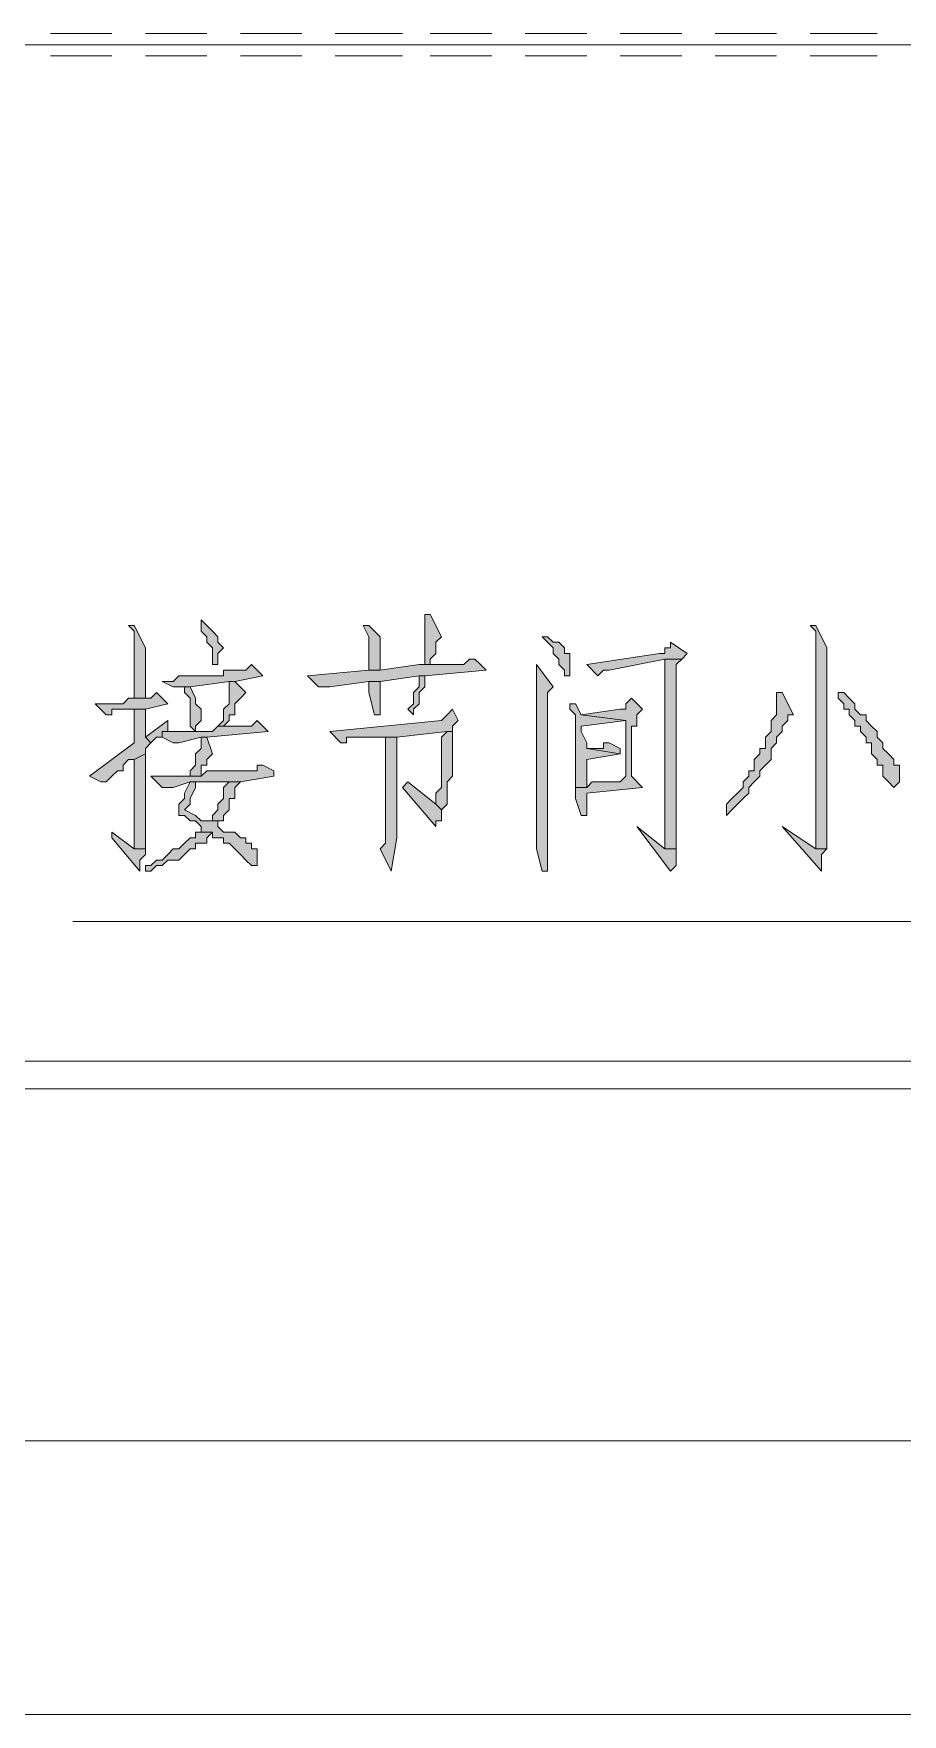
# Model space of a CAD drawing. Header units: millimetres. Extents: x 6 to 291, y 4 to 206.
# Drawn here: x 232.33 to 238.91, y 28.74 to 41.49 of the extents above; entities that cross this region are included whole.
import ezdxf

# ---------------------------------------------------------------- set-up
doc = ezdxf.new("R2010")
doc.units = ezdxf.units.MM
doc.layers.add('C00-00-00', color=7, linetype='Continuous')

msp = doc.modelspace()

# ---------------------------------------------------------------- hatches: boundary and pattern name
at = {"layer": 'C00-00-00'}
h = msp.add_hatch(color=256, dxfattribs=at)
h.dxf.hatch_style = 2
h.paths.add_polyline_path([(235.288674, 37.084009), (235.288674, 36.787675), (235.288674, 36.745342), (235.288674, 36.703009), (235.246341, 36.703009), (235.331008, 36.703009), (235.331008, 36.745342), (235.373341, 36.787675), (235.373341, 36.830009), (235.373341, 36.872342), (235.415674, 36.914675), (235.331008, 37.084009)])
h = msp.add_hatch(color=256, dxfattribs=at)
h.dxf.hatch_style = 2
h.paths.add_polyline_path([(233.087339, 36.99934), (233.045006, 36.99934), (233.087339, 36.957007), (233.087339, 36.830007), (233.087339, 36.787674), (233.087339, 36.449007), (233.172006, 36.449007), (233.172006, 36.787674), (233.172006, 36.830007)])
h = msp.add_hatch(color=256, dxfattribs=at)
h.dxf.hatch_style = 2
h.paths.add_polyline_path([(233.595335, 37.041666), (233.595335, 36.999333), (233.595335, 36.957), (233.637668, 36.914666), (233.637668, 36.872333), (233.680001, 36.83), (233.680001, 36.787666), (233.680001, 36.745333), (233.680001, 36.703), (233.722335, 36.703), (233.722335, 36.745333), (233.722335, 36.787666), (233.764668, 36.83), (233.722335, 36.872333), (233.722335, 36.914666), (233.680001, 36.957), (233.637668, 36.999333)])
h = msp.add_hatch(color=256, dxfattribs=at)
h.dxf.hatch_style = 2
h.paths.add_polyline_path([(234.865331, 36.99934), (234.822998, 36.99934), (234.865331, 36.914674), (234.865331, 36.830007), (234.865331, 36.787674), (234.865331, 36.660674), (234.949998, 36.660674), (234.949998, 36.830007), (234.949998, 36.914674)])
h = msp.add_hatch(color=256, dxfattribs=at)
h.dxf.hatch_style = 2
h.paths.add_polyline_path([(238.251995, 36.99934), (238.209661, 36.99934), (238.251995, 36.957007), (238.251995, 36.830007), (238.251995, 36.787674), (238.251995, 35.433007), (238.251995, 35.306007), (238.336661, 35.306007), (238.336661, 35.771674), (238.336661, 35.85634), (238.336661, 36.74534), (238.336661, 36.787674), (238.336661, 36.830007)])
h = msp.add_hatch(color=256, dxfattribs=at)
h.dxf.hatch_style = 2
h.paths.add_polyline_path([(236.219997, 36.914672), (236.177663, 36.914672), (236.219997, 36.872338), (236.26233, 36.830005), (236.26233, 36.787672), (236.304663, 36.745338), (236.304663, 36.703005), (236.346997, 36.660672), (236.346997, 36.618338), (236.38933, 36.618338), (236.38933, 36.745338), (236.38933, 36.787672), (236.346997, 36.787672), (236.346997, 36.830005), (236.304663, 36.872338), (236.26233, 36.872338)])
h = msp.add_hatch(color=256, dxfattribs=at)
h.dxf.hatch_style = 2
h.paths.add_polyline_path([(237.151335, 36.872329), (237.151335, 36.829996), (237.109002, 36.829996), (237.109002, 36.787663), (237.066669, 36.787663), (236.516335, 36.702996), (236.601002, 36.618329), (236.643335, 36.660663), (236.685669, 36.660663), (237.109002, 36.745329), (237.236002, 36.745329), (237.278335, 36.787663)])
h = msp.add_hatch(color=256, dxfattribs=at)
h.dxf.hatch_style = 2
h.paths.add_polyline_path([(233.976335, 36.703008), (233.934002, 36.660675), (233.891669, 36.660675), (233.764669, 36.660675), (233.764669, 36.618342), (233.595335, 36.618342), (233.553002, 36.618342), (233.426002, 36.618342), (233.383669, 36.576008), (233.299002, 36.576008), (233.383669, 36.533675), (233.426002, 36.533675), (233.468335, 36.533675), (233.510669, 36.533675), (233.807002, 36.576008), (233.849335, 36.576008), (234.061002, 36.618342)])
h = msp.add_hatch(color=256, dxfattribs=at)
h.dxf.hatch_style = 2
h.paths.add_polyline_path([(235.669659, 36.745334), (235.627326, 36.745334), (235.584992, 36.703001), (235.330992, 36.703001), (235.246326, 36.703001), (234.949992, 36.660668), (234.865326, 36.660668), (234.399659, 36.618334), (234.484326, 36.533668), (234.526659, 36.533668), (234.568992, 36.533668), (234.865326, 36.576001), (234.949992, 36.576001), (235.246326, 36.618334), (235.288659, 36.618334), (235.754326, 36.660668), (235.711992, 36.703001)])
h = msp.add_hatch(color=256, dxfattribs=at)
h.dxf.hatch_style = 2
h.paths.add_polyline_path([(236.135328, 36.703008), (236.135328, 36.660675), (236.135328, 36.618342), (236.135328, 35.687008), (236.135328, 35.644675), (236.135328, 35.348342), (236.135328, 35.306008), (236.177661, 35.136675), (236.219995, 35.136675), (236.219995, 36.449008), (236.219995, 36.491342), (236.262328, 36.533675)])
h = msp.add_hatch(color=256, dxfattribs=at)
h.dxf.hatch_style = 2
h.paths.add_polyline_path([(237.236004, 36.745334), (237.109004, 36.745334), (237.109004, 35.306001), (237.193671, 35.306001), (237.193671, 35.348334), (237.193671, 36.279668), (237.193671, 36.322001), (237.193671, 36.703001)])
h = msp.add_hatch(color=256, dxfattribs=at)
h.dxf.hatch_style = 2
h.paths.add_polyline_path([(233.84934, 36.575997), (233.807007, 36.575997), (233.807007, 36.491331), (233.807007, 36.448997), (233.807007, 36.406664), (233.764674, 36.364331), (233.764674, 36.321997), (233.764674, 36.279664), (233.72234, 36.237331), (233.764674, 36.237331), (233.807007, 36.279664), (233.807007, 36.321997), (233.84934, 36.321997), (233.84934, 36.364331), (233.84934, 36.406664), (233.891674, 36.448997), (233.934007, 36.491331)])
h = msp.add_hatch(color=256, dxfattribs=at)
h.dxf.hatch_style = 2
h.paths.add_polyline_path([(234.95, 36.575997), (234.865333, 36.575997), (234.865333, 36.533664), (234.865333, 36.491331), (234.907667, 36.321997), (234.95, 36.321997), (234.95, 36.364331)])
h = msp.add_hatch(color=256, dxfattribs=at)
h.dxf.hatch_style = 2
h.paths.add_polyline_path([(235.288674, 36.61834), (235.246341, 36.61834), (235.246341, 36.533673), (235.204008, 36.49134), (235.204008, 36.449006), (235.204008, 36.406673), (235.161674, 36.36434), (235.204008, 36.322006), (235.204008, 36.36434), (235.246341, 36.406673), (235.246341, 36.449006), (235.246341, 36.49134), (235.288674, 36.533673), (235.288674, 36.576006)])
h = msp.add_hatch(color=256, dxfattribs=at)
h.dxf.hatch_style = 2
h.paths.add_polyline_path([(233.25666, 36.491329), (233.214327, 36.448995), (233.171994, 36.448995), (233.044994, 36.448995), (233.00266, 36.406662), (232.87566, 36.406662), (232.790994, 36.406662), (232.87566, 36.321995), (232.917994, 36.321995), (232.917994, 36.364329), (233.087327, 36.364329), (233.171994, 36.364329), (233.341327, 36.406662)])
h = msp.add_hatch(color=256, dxfattribs=at)
h.dxf.hatch_style = 2
h.paths.add_polyline_path([(233.510666, 36.533671), (233.468333, 36.533671), (233.468333, 36.491338), (233.510666, 36.449004), (233.510666, 36.322004), (233.510666, 36.237338), (233.552999, 36.195004), (233.552999, 36.237338), (233.595333, 36.279671), (233.595333, 36.322004), (233.595333, 36.364338), (233.552999, 36.406671), (233.552999, 36.449004)])
h = msp.add_hatch(color=256, dxfattribs=at)
h.dxf.hatch_style = 2
h.paths.add_polyline_path([(236.855003, 36.449002), (236.81267, 36.406669), (236.81267, 36.364336), (236.770337, 36.364336), (236.474003, 36.322002), (236.81267, 36.279669), (236.81267, 35.856336), (236.770337, 35.814002), (236.68567, 35.814002), (236.643337, 35.814002), (236.55867, 35.814002), (236.516337, 35.771669), (236.43167, 35.771669), (236.43167, 35.729336), (236.43167, 35.687002), (236.474003, 35.560002), (236.516337, 35.560002), (236.516337, 35.602336), (236.516337, 35.729336), (236.93967, 35.771669), (236.855003, 35.856336), (236.855003, 36.237336), (236.897337, 36.237336), (236.897337, 36.322002), (236.93967, 36.364336)])
h = msp.add_hatch(color=256, dxfattribs=at)
h.dxf.hatch_style = 2
h.paths.add_polyline_path([(237.955663, 36.491329), (237.955663, 36.406662), (237.955663, 36.364329), (237.955663, 36.321995), (237.913329, 36.279662), (237.913329, 36.237329), (237.913329, 36.194995), (237.870996, 36.152662), (237.870996, 36.110329), (237.870996, 36.067995), (237.828663, 36.067995), (237.828663, 36.025662), (237.786329, 35.983329), (237.786329, 35.940995), (237.786329, 35.898662), (237.743996, 35.898662), (237.743996, 35.856329), (237.701663, 35.813995), (237.701663, 35.771662), (237.659329, 35.729329), (237.616996, 35.686995), (237.574663, 35.644662), (237.574663, 35.602329), (237.574663, 35.559995), (237.616996, 35.602329), (237.659329, 35.644662), (237.701663, 35.686995), (237.743996, 35.729329), (237.743996, 35.771662), (237.786329, 35.813995), (237.828663, 35.856329), (237.828663, 35.898662), (237.870996, 35.940995), (237.913329, 35.983329), (237.913329, 36.025662), (237.913329, 36.067995), (237.955663, 36.110329), (237.955663, 36.152662), (237.997996, 36.194995), (237.997996, 36.237329), (238.040329, 36.279662), (238.040329, 36.321995), (238.082663, 36.321995), (237.997996, 36.491329)])
h = msp.add_hatch(color=256, dxfattribs=at)
h.dxf.hatch_style = 2
h.paths.add_polyline_path([(238.463674, 36.491329), (238.421341, 36.491329), (238.421341, 36.448995), (238.463674, 36.406662), (238.463674, 36.364329), (238.506008, 36.364329), (238.506008, 36.321995), (238.548341, 36.279662), (238.548341, 36.237329), (238.590674, 36.237329), (238.590674, 36.194995), (238.633008, 36.152662), (238.633008, 36.110329), (238.675341, 36.110329), (238.675341, 36.067995), (238.675341, 36.025662), (238.717674, 35.983329), (238.717674, 35.940995), (238.760008, 35.940995), (238.760008, 35.898662), (238.760008, 35.856329), (238.802341, 35.813995), (238.844674, 35.771662), (238.887008, 35.813995), (238.887008, 35.940995), (238.844674, 35.940995), (238.844674, 35.983329), (238.802341, 36.025662), (238.760008, 36.067995), (238.760008, 36.110329), (238.717674, 36.152662), (238.717674, 36.194995), (238.675341, 36.237329), (238.633008, 36.279662), (238.633008, 36.321995), (238.590674, 36.321995), (238.548341, 36.364329), (238.548341, 36.406662), (238.506008, 36.448995)])
h = msp.add_hatch(color=256, dxfattribs=at)
h.dxf.hatch_style = 2
h.paths.add_polyline_path([(233.172008, 36.364334), (233.087341, 36.364334), (233.087341, 36.110334), (232.748674, 35.856334), (232.833341, 35.814001), (232.875674, 35.814001), (232.918008, 35.856334), (232.960341, 35.898667), (233.002674, 35.898667), (233.002674, 35.941001), (233.045008, 35.983334), (233.087341, 35.983334), (233.172008, 36.025667), (233.172008, 36.068001), (233.214341, 36.110334), (233.172008, 36.152667), (233.172008, 36.237334), (233.172008, 36.279667)])
h = msp.add_hatch(color=256, dxfattribs=at)
h.dxf.hatch_style = 2
h.paths.add_polyline_path([(235.500338, 36.364334), (235.458004, 36.322001), (235.415671, 36.279667), (234.569004, 36.195001), (234.653671, 36.110334), (234.696004, 36.110334), (234.696004, 36.152667), (234.738338, 36.152667), (234.992338, 36.152667), (235.077004, 36.152667), (235.458004, 36.195001), (235.500338, 36.195001), (235.500338, 36.237334), (235.542671, 36.279667)])
h = msp.add_hatch(color=256, dxfattribs=at)
h.dxf.hatch_style = 2
h.paths.add_polyline_path([(236.43166, 36.406676), (236.389327, 36.406676), (236.389327, 36.364343), (236.43166, 36.32201), (236.43166, 36.06801), (236.43166, 36.025676), (236.43166, 35.771676), (236.516327, 35.771676), (236.516327, 35.983343), (236.770327, 36.025676), (236.516327, 36.06801), (236.516327, 36.110343), (236.473994, 36.19501), (236.473994, 36.237343), (236.81266, 36.279676), (236.473994, 36.32201)])
h = msp.add_hatch(color=256, dxfattribs=at)
h.dxf.hatch_style = 2
h.paths.add_polyline_path([(233.341329, 36.279665), (233.171996, 36.152665), (233.214329, 36.110332), (233.256662, 36.152665), (233.298996, 36.152665), (233.298996, 36.194999), (233.341329, 36.194999)])
h = msp.add_hatch(color=256, dxfattribs=at)
h.dxf.hatch_style = 2
h.paths.add_polyline_path([(234.018661, 36.279665), (233.976328, 36.237332), (233.891661, 36.237332), (233.722328, 36.237332), (233.679995, 36.194999), (233.510661, 36.194999), (233.468328, 36.194999), (233.298995, 36.194999), (233.298995, 36.152665), (233.383661, 36.110332), (233.425995, 36.110332), (233.595328, 36.152665), (233.637661, 36.152665), (234.103328, 36.194999)])
h = msp.add_hatch(color=256, dxfattribs=at)
h.dxf.hatch_style = 2
h.paths.add_polyline_path([(235.500338, 36.194997), (235.458004, 36.194997), (235.415671, 36.152663), (235.415671, 35.85633), (235.415671, 35.813997), (235.415671, 35.771663), (235.373338, 35.72933), (235.373338, 35.686997), (235.373338, 35.644663), (235.415671, 35.60233), (235.458004, 35.644663), (235.458004, 35.686997), (235.458004, 35.72933), (235.458004, 35.813997), (235.500338, 35.85633), (235.500338, 35.898663), (235.500338, 35.940997), (235.500338, 35.98333), (235.500338, 36.025663)])
h = msp.add_hatch(color=256, dxfattribs=at)
h.dxf.hatch_style = 2
h.paths.add_polyline_path([(233.595335, 36.15267), (233.425997, 36.110328)])
h = msp.add_hatch(color=256, dxfattribs=at)
h.dxf.hatch_style = 2
h.paths.add_polyline_path([(233.637661, 36.15267), (233.595328, 36.15267), (233.595328, 36.110337), (233.595328, 36.068004), (233.552994, 36.02567), (233.552994, 35.983337), (233.552994, 35.941004), (233.510661, 35.89867), (233.510661, 35.856337), (233.595328, 35.856337), (233.595328, 35.89867), (233.595328, 35.941004), (233.637661, 35.941004), (233.637661, 35.983337), (233.679994, 36.02567)])
h = msp.add_hatch(color=256, dxfattribs=at)
h.dxf.hatch_style = 2
h.paths.add_polyline_path([(235.076995, 36.15267), (234.992328, 36.15267), (234.992328, 36.110337), (234.992328, 35.39067), (234.992328, 35.348337), (234.949995, 35.306004), (235.034661, 35.13667), (235.076995, 35.39067)])
h = msp.add_hatch(color=256, dxfattribs=at)
h.dxf.hatch_style = 2
h.paths.add_polyline_path([(236.685666, 36.110328), (236.643333, 36.110328), (236.643333, 36.067995), (236.600999, 36.067995), (236.558666, 36.067995), (236.516333, 36.067995), (236.770333, 36.025661), (236.770333, 36.067995)])
h = msp.add_hatch(color=256, dxfattribs=at)
h.dxf.hatch_style = 2
h.paths.add_polyline_path([(233.172008, 36.025675), (233.087341, 35.983342), (233.087341, 35.433009), (233.087341, 35.390675), (233.087341, 35.306009), (233.172008, 35.306009)])
h = msp.add_hatch(color=256, dxfattribs=at)
h.dxf.hatch_style = 2
h.paths.add_polyline_path([(234.061004, 35.941007), (234.018671, 35.941007), (234.018671, 35.898674), (233.849337, 35.898674), (233.807004, 35.898674), (233.637671, 35.898674), (233.595337, 35.85634), (233.383671, 35.85634), (233.341337, 35.85634), (233.214337, 35.85634), (233.299004, 35.771674), (233.341337, 35.771674), (233.383671, 35.771674), (233.510671, 35.814007), (233.553004, 35.814007), (233.807004, 35.814007), (233.891671, 35.814007), (234.145671, 35.85634), (234.145671, 35.898674)])
h = msp.add_hatch(color=256, dxfattribs=at)
h.dxf.hatch_style = 2
h.paths.add_polyline_path([(233.552992, 35.813996), (233.510659, 35.813996), (233.468326, 35.729329), (233.468326, 35.686996), (233.425992, 35.644663), (233.425992, 35.559996), (233.468326, 35.559996), (233.510659, 35.517663), (233.552992, 35.517663), (233.595326, 35.475329), (233.595326, 35.432996), (233.679992, 35.432996), (233.679992, 35.390663), (233.722326, 35.390663), (233.764659, 35.390663), (233.764659, 35.348329), (233.806992, 35.348329), (233.849326, 35.305996), (233.891659, 35.263663), (233.933992, 35.221329), (233.976326, 35.178996), (234.018659, 35.178996), (234.018659, 35.221329), (234.018659, 35.305996), (233.976326, 35.305996), (233.976326, 35.348329), (233.933992, 35.348329), (233.933992, 35.390663), (233.891659, 35.390663), (233.849326, 35.432996), (233.806992, 35.432996), (233.764659, 35.432996), (233.722326, 35.475329), (233.722326, 35.517663), (233.637659, 35.517663), (233.595326, 35.517663), (233.552992, 35.559996), (233.468326, 35.602329), (233.510659, 35.644663), (233.510659, 35.686996), (233.552992, 35.771663)])
h = msp.add_hatch(color=256, dxfattribs=at)
h.dxf.hatch_style = 2
h.paths.add_polyline_path([(233.891667, 35.813996), (233.807, 35.813996), (233.764667, 35.771663), (233.764667, 35.729329), (233.764667, 35.686996), (233.722333, 35.644663), (233.722333, 35.602329), (233.68, 35.559996), (233.68, 35.517663), (233.637667, 35.517663), (233.722333, 35.517663), (233.764667, 35.517663), (233.764667, 35.559996), (233.807, 35.602329), (233.807, 35.644663), (233.807, 35.686996), (233.849333, 35.686996), (233.849333, 35.729329), (233.849333, 35.771663)])
h = msp.add_hatch(color=256, dxfattribs=at)
h.dxf.hatch_style = 2
h.paths.add_polyline_path([(235.161663, 35.813996), (235.11933, 35.771663), (235.37333, 35.475329), (235.37333, 35.517663), (235.415663, 35.517663), (235.415663, 35.559996), (235.415663, 35.602329), (235.37333, 35.644663)])
h = msp.add_hatch(color=256, dxfattribs=at)
h.dxf.hatch_style = 2
h.paths.add_polyline_path([(232.918002, 35.432995), (232.918002, 35.390662), (233.129669, 35.136662), (233.129669, 35.178995), (233.129669, 35.221329), (233.172002, 35.263662), (233.172002, 35.305995), (233.087335, 35.305995)])
h = msp.add_hatch(color=256, dxfattribs=at)
h.dxf.hatch_style = 2
h.paths.add_polyline_path([(233.595335, 35.432995), (233.553001, 35.432995), (233.553001, 35.390662), (233.510668, 35.390662), (233.468335, 35.348329), (233.426001, 35.305995), (233.383668, 35.305995), (233.341335, 35.263662), (233.299001, 35.221329), (233.256668, 35.221329), (233.214335, 35.178995), (233.172001, 35.178995), (233.172001, 35.136662), (233.214335, 35.136662), (233.256668, 35.178995), (233.299001, 35.178995), (233.341335, 35.221329), (233.383668, 35.221329), (233.426001, 35.221329), (233.468335, 35.263662), (233.510668, 35.305995), (233.553001, 35.305995), (233.553001, 35.348329), (233.595335, 35.348329), (233.637668, 35.348329), (233.637668, 35.390662), (233.680001, 35.432995)])
h = msp.add_hatch(color=256, dxfattribs=at)
h.dxf.hatch_style = 2
h.paths.add_polyline_path([(236.897329, 35.475338), (237.151329, 35.136671), (237.193663, 35.179004), (237.193663, 35.306004), (237.108996, 35.306004)])
h = msp.add_hatch(color=256, dxfattribs=at)
h.dxf.hatch_style = 2
h.paths.add_polyline_path([(237.998005, 35.475338), (238.294339, 35.136671), (238.294339, 35.179004), (238.294339, 35.263671), (238.336672, 35.306004), (238.252005, 35.306004)])

# ---------------------------------------------------------------- linework, layer by layer
at = {"layer": 'C00-00-00', "lineweight": 5}
for points in [[(232.452333, 41.486663), (232.918002, 41.486663)], [(233.172008, 41.486663), (233.637661, 41.486663)], [(233.891667, 41.486663), (234.357336, 41.486663)], [(234.611326, 41.486663), (235.119337, 41.486663)], [(235.331001, 41.486663), (235.79667, 41.486663)], [(236.05066, 41.486663), (236.516329, 41.486663)], [(236.770335, 41.486663), (237.236004, 41.486663)], [(237.489994, 41.486663), (237.955663, 41.486663)], [(238.209669, 41.486663), (238.717664, 41.486663)], [(110.109001, 41.401995), (265.21834, 41.401995)], [(232.918002, 41.317342), (232.452333, 41.317342)], [(233.637661, 41.317342), (233.172008, 41.317342)], [(234.357336, 41.317342), (233.891667, 41.317342)], [(235.119337, 41.317342), (234.611326, 41.317342)], [(235.79667, 41.317342), (235.331001, 41.317342)], [(236.516329, 41.317342), (236.05066, 41.317342)], [(237.236004, 41.317342), (236.770335, 41.317342)], [(237.955663, 41.317342), (237.489994, 41.317342)], [(238.717664, 41.317342), (238.209669, 41.317342)], [(245.491007, 38.650338), (242.739334, 34.755663), (232.62167, 34.755663)], [(111.97167, 33.697329), (255.989672, 33.697329)], [(111.97167, 33.485666), (255.989672, 33.485666)], [(210.100338, 30.818661), (244.940669, 30.818661)], [(255.524003, 28.744337), (112.564334, 28.744337)]]:
    msp.add_lwpolyline(points, dxfattribs=at)
at = {"layer": 'C00-00-00', "lineweight": 13}
for points in [[(235.288674, 37.084009), (235.288674, 36.787675), (235.288674, 36.745342), (235.288674, 36.703009), (235.246341, 36.703009), (235.331008, 36.703009), (235.331008, 36.745342), (235.373341, 36.787675), (235.373341, 36.830009), (235.373341, 36.872342), (235.415674, 36.914675), (235.331008, 37.084009)], [(233.087339, 36.99934), (233.045006, 36.99934), (233.087339, 36.957007), (233.087339, 36.830007), (233.087339, 36.787674), (233.087339, 36.449007), (233.172006, 36.449007), (233.172006, 36.787674), (233.172006, 36.830007)], [(233.595335, 37.041666), (233.595335, 36.999333), (233.595335, 36.957), (233.637668, 36.914666), (233.637668, 36.872333), (233.680001, 36.83), (233.680001, 36.787666), (233.680001, 36.745333), (233.680001, 36.703), (233.722335, 36.703), (233.722335, 36.745333), (233.722335, 36.787666), (233.764668, 36.83), (233.722335, 36.872333), (233.722335, 36.914666), (233.680001, 36.957), (233.637668, 36.999333)], [(234.865331, 36.99934), (234.822998, 36.99934), (234.865331, 36.914674), (234.865331, 36.830007), (234.865331, 36.787674), (234.865331, 36.660674), (234.949998, 36.660674), (234.949998, 36.830007), (234.949998, 36.914674)], [(238.251995, 36.99934), (238.209661, 36.99934), (238.251995, 36.957007), (238.251995, 36.830007), (238.251995, 36.787674), (238.251995, 35.433007), (238.251995, 35.306007), (238.336661, 35.306007), (238.336661, 35.771674), (238.336661, 35.85634), (238.336661, 36.74534), (238.336661, 36.787674), (238.336661, 36.830007)], [(236.219997, 36.914672), (236.177663, 36.914672), (236.219997, 36.872338), (236.26233, 36.830005), (236.26233, 36.787672), (236.304663, 36.745338), (236.304663, 36.703005), (236.346997, 36.660672), (236.346997, 36.618338), (236.38933, 36.618338), (236.38933, 36.745338), (236.38933, 36.787672), (236.346997, 36.787672), (236.346997, 36.830005), (236.304663, 36.872338), (236.26233, 36.872338)], [(237.151335, 36.872329), (237.151335, 36.829996), (237.109002, 36.829996), (237.109002, 36.787663), (237.066669, 36.787663), (236.516335, 36.702996), (236.601002, 36.618329), (236.643335, 36.660663), (236.685669, 36.660663), (237.109002, 36.745329), (237.236002, 36.745329), (237.278335, 36.787663)], [(233.976335, 36.703008), (233.934002, 36.660675), (233.891669, 36.660675), (233.764669, 36.660675), (233.764669, 36.618342), (233.595335, 36.618342), (233.553002, 36.618342), (233.426002, 36.618342), (233.383669, 36.576008), (233.299002, 36.576008), (233.383669, 36.533675), (233.426002, 36.533675), (233.468335, 36.533675), (233.510669, 36.533675), (233.807002, 36.576008), (233.849335, 36.576008), (234.061002, 36.618342)], [(235.669659, 36.745334), (235.627326, 36.745334), (235.584992, 36.703001), (235.330992, 36.703001), (235.246326, 36.703001), (234.949992, 36.660668), (234.865326, 36.660668), (234.399659, 36.618334), (234.484326, 36.533668), (234.526659, 36.533668), (234.568992, 36.533668), (234.865326, 36.576001), (234.949992, 36.576001), (235.246326, 36.618334), (235.288659, 36.618334), (235.754326, 36.660668), (235.711992, 36.703001)], [(236.135328, 36.703008), (236.135328, 36.660675), (236.135328, 36.618342), (236.135328, 35.687008), (236.135328, 35.644675), (236.135328, 35.348342), (236.135328, 35.306008), (236.177661, 35.136675), (236.219995, 35.136675), (236.219995, 36.449008), (236.219995, 36.491342), (236.262328, 36.533675)], [(237.236004, 36.745334), (237.109004, 36.745334), (237.109004, 35.306001), (237.193671, 35.306001), (237.193671, 35.348334), (237.193671, 36.279668), (237.193671, 36.322001), (237.193671, 36.703001)], [(233.84934, 36.575997), (233.807007, 36.575997), (233.807007, 36.491331), (233.807007, 36.448997), (233.807007, 36.406664), (233.764674, 36.364331), (233.764674, 36.321997), (233.764674, 36.279664), (233.72234, 36.237331), (233.764674, 36.237331), (233.807007, 36.279664), (233.807007, 36.321997), (233.84934, 36.321997), (233.84934, 36.364331), (233.84934, 36.406664), (233.891674, 36.448997), (233.934007, 36.491331)], [(234.95, 36.575997), (234.865333, 36.575997), (234.865333, 36.533664), (234.865333, 36.491331), (234.907667, 36.321997), (234.95, 36.321997), (234.95, 36.364331)], [(235.288674, 36.61834), (235.246341, 36.61834), (235.246341, 36.533673), (235.204008, 36.49134), (235.204008, 36.449006), (235.204008, 36.406673), (235.161674, 36.36434), (235.204008, 36.322006), (235.204008, 36.36434), (235.246341, 36.406673), (235.246341, 36.449006), (235.246341, 36.49134), (235.288674, 36.533673), (235.288674, 36.576006)], [(233.25666, 36.491329), (233.214327, 36.448995), (233.171994, 36.448995), (233.044994, 36.448995), (233.00266, 36.406662), (232.87566, 36.406662), (232.790994, 36.406662), (232.87566, 36.321995), (232.917994, 36.321995), (232.917994, 36.364329), (233.087327, 36.364329), (233.171994, 36.364329), (233.341327, 36.406662)], [(233.510666, 36.533671), (233.468333, 36.533671), (233.468333, 36.491338), (233.510666, 36.449004), (233.510666, 36.322004), (233.510666, 36.237338), (233.552999, 36.195004), (233.552999, 36.237338), (233.595333, 36.279671), (233.595333, 36.322004), (233.595333, 36.364338), (233.552999, 36.406671), (233.552999, 36.449004)], [(236.855003, 36.449002), (236.81267, 36.406669), (236.81267, 36.364336), (236.770337, 36.364336), (236.474003, 36.322002), (236.81267, 36.279669), (236.81267, 35.856336), (236.770337, 35.814002), (236.68567, 35.814002), (236.643337, 35.814002), (236.55867, 35.814002), (236.516337, 35.771669), (236.43167, 35.771669), (236.43167, 35.729336), (236.43167, 35.687002), (236.474003, 35.560002), (236.516337, 35.560002), (236.516337, 35.602336), (236.516337, 35.729336), (236.93967, 35.771669), (236.855003, 35.856336), (236.855003, 36.237336), (236.897337, 36.237336), (236.897337, 36.322002), (236.93967, 36.364336)], [(237.955663, 36.491329), (237.955663, 36.406662), (237.955663, 36.364329), (237.955663, 36.321995), (237.913329, 36.279662), (237.913329, 36.237329), (237.913329, 36.194995), (237.870996, 36.152662), (237.870996, 36.110329), (237.870996, 36.067995), (237.828663, 36.067995), (237.828663, 36.025662), (237.786329, 35.983329), (237.786329, 35.940995), (237.786329, 35.898662), (237.743996, 35.898662), (237.743996, 35.856329), (237.701663, 35.813995), (237.701663, 35.771662), (237.659329, 35.729329), (237.616996, 35.686995), (237.574663, 35.644662), (237.574663, 35.602329), (237.574663, 35.559995), (237.616996, 35.602329), (237.659329, 35.644662), (237.701663, 35.686995), (237.743996, 35.729329), (237.743996, 35.771662), (237.786329, 35.813995), (237.828663, 35.856329), (237.828663, 35.898662), (237.870996, 35.940995), (237.913329, 35.983329), (237.913329, 36.025662), (237.913329, 36.067995), (237.955663, 36.110329), (237.955663, 36.152662), (237.997996, 36.194995), (237.997996, 36.237329), (238.040329, 36.279662), (238.040329, 36.321995), (238.082663, 36.321995), (237.997996, 36.491329)], [(238.463674, 36.491329), (238.421341, 36.491329), (238.421341, 36.448995), (238.463674, 36.406662), (238.463674, 36.364329), (238.506008, 36.364329), (238.506008, 36.321995), (238.548341, 36.279662), (238.548341, 36.237329), (238.590674, 36.237329), (238.590674, 36.194995), (238.633008, 36.152662), (238.633008, 36.110329), (238.675341, 36.110329), (238.675341, 36.067995), (238.675341, 36.025662), (238.717674, 35.983329), (238.717674, 35.940995), (238.760008, 35.940995), (238.760008, 35.898662), (238.760008, 35.856329), (238.802341, 35.813995), (238.844674, 35.771662), (238.887008, 35.813995), (238.887008, 35.940995), (238.844674, 35.940995), (238.844674, 35.983329), (238.802341, 36.025662), (238.760008, 36.067995), (238.760008, 36.110329), (238.717674, 36.152662), (238.717674, 36.194995), (238.675341, 36.237329), (238.633008, 36.279662), (238.633008, 36.321995), (238.590674, 36.321995), (238.548341, 36.364329), (238.548341, 36.406662), (238.506008, 36.448995)], [(233.172008, 36.364334), (233.087341, 36.364334), (233.087341, 36.110334), (232.748674, 35.856334), (232.833341, 35.814001), (232.875674, 35.814001), (232.918008, 35.856334), (232.960341, 35.898667), (233.002674, 35.898667), (233.002674, 35.941001), (233.045008, 35.983334), (233.087341, 35.983334), (233.172008, 36.025667), (233.172008, 36.068001), (233.214341, 36.110334), (233.172008, 36.152667), (233.172008, 36.237334), (233.172008, 36.279667)], [(235.500338, 36.364334), (235.458004, 36.322001), (235.415671, 36.279667), (234.569004, 36.195001), (234.653671, 36.110334), (234.696004, 36.110334), (234.696004, 36.152667), (234.738338, 36.152667), (234.992338, 36.152667), (235.077004, 36.152667), (235.458004, 36.195001), (235.500338, 36.195001), (235.500338, 36.237334), (235.542671, 36.279667)], [(236.43166, 36.406676), (236.389327, 36.406676), (236.389327, 36.364343), (236.43166, 36.32201), (236.43166, 36.06801), (236.43166, 36.025676), (236.43166, 35.771676), (236.516327, 35.771676), (236.516327, 35.983343), (236.770327, 36.025676), (236.516327, 36.06801), (236.516327, 36.110343), (236.473994, 36.19501), (236.473994, 36.237343), (236.81266, 36.279676), (236.473994, 36.32201)], [(233.341329, 36.279665), (233.171996, 36.152665), (233.214329, 36.110332), (233.256662, 36.152665), (233.298996, 36.152665), (233.298996, 36.194999), (233.341329, 36.194999)], [(234.018661, 36.279665), (233.976328, 36.237332), (233.891661, 36.237332), (233.722328, 36.237332), (233.679995, 36.194999), (233.510661, 36.194999), (233.468328, 36.194999), (233.298995, 36.194999), (233.298995, 36.152665), (233.383661, 36.110332), (233.425995, 36.110332), (233.595328, 36.152665), (233.637661, 36.152665), (234.103328, 36.194999)], [(235.500338, 36.194997), (235.458004, 36.194997), (235.415671, 36.152663), (235.415671, 35.85633), (235.415671, 35.813997), (235.415671, 35.771663), (235.373338, 35.72933), (235.373338, 35.686997), (235.373338, 35.644663), (235.415671, 35.60233), (235.458004, 35.644663), (235.458004, 35.686997), (235.458004, 35.72933), (235.458004, 35.813997), (235.500338, 35.85633), (235.500338, 35.898663), (235.500338, 35.940997), (235.500338, 35.98333), (235.500338, 36.025663)], [(233.595335, 36.15267), (233.425997, 36.110328)], [(233.637661, 36.15267), (233.595328, 36.15267), (233.595328, 36.110337), (233.595328, 36.068004), (233.552994, 36.02567), (233.552994, 35.983337), (233.552994, 35.941004), (233.510661, 35.89867), (233.510661, 35.856337), (233.595328, 35.856337), (233.595328, 35.89867), (233.595328, 35.941004), (233.637661, 35.941004), (233.637661, 35.983337), (233.679994, 36.02567)], [(235.076995, 36.15267), (234.992328, 36.15267), (234.992328, 36.110337), (234.992328, 35.39067), (234.992328, 35.348337), (234.949995, 35.306004), (235.034661, 35.13667), (235.076995, 35.39067)], [(236.685666, 36.110328), (236.643333, 36.110328), (236.643333, 36.067995), (236.600999, 36.067995), (236.558666, 36.067995), (236.516333, 36.067995), (236.770333, 36.025661), (236.770333, 36.067995)], [(233.172008, 36.025675), (233.087341, 35.983342), (233.087341, 35.433009), (233.087341, 35.390675), (233.087341, 35.306009), (233.172008, 35.306009)], [(234.061004, 35.941007), (234.018671, 35.941007), (234.018671, 35.898674), (233.849337, 35.898674), (233.807004, 35.898674), (233.637671, 35.898674), (233.595337, 35.85634), (233.383671, 35.85634), (233.341337, 35.85634), (233.214337, 35.85634), (233.299004, 35.771674), (233.341337, 35.771674), (233.383671, 35.771674), (233.510671, 35.814007), (233.553004, 35.814007), (233.807004, 35.814007), (233.891671, 35.814007), (234.145671, 35.85634), (234.145671, 35.898674)], [(233.552992, 35.813996), (233.510659, 35.813996), (233.468326, 35.729329), (233.468326, 35.686996), (233.425992, 35.644663), (233.425992, 35.559996), (233.468326, 35.559996), (233.510659, 35.517663), (233.552992, 35.517663), (233.595326, 35.475329), (233.595326, 35.432996), (233.679992, 35.432996), (233.679992, 35.390663), (233.722326, 35.390663), (233.764659, 35.390663), (233.764659, 35.348329), (233.806992, 35.348329), (233.849326, 35.305996), (233.891659, 35.263663), (233.933992, 35.221329), (233.976326, 35.178996), (234.018659, 35.178996), (234.018659, 35.221329), (234.018659, 35.305996), (233.976326, 35.305996), (233.976326, 35.348329), (233.933992, 35.348329), (233.933992, 35.390663), (233.891659, 35.390663), (233.849326, 35.432996), (233.806992, 35.432996), (233.764659, 35.432996), (233.722326, 35.475329), (233.722326, 35.517663), (233.637659, 35.517663), (233.595326, 35.517663), (233.552992, 35.559996), (233.468326, 35.602329), (233.510659, 35.644663), (233.510659, 35.686996), (233.552992, 35.771663)], [(233.891667, 35.813996), (233.807, 35.813996), (233.764667, 35.771663), (233.764667, 35.729329), (233.764667, 35.686996), (233.722333, 35.644663), (233.722333, 35.602329), (233.68, 35.559996), (233.68, 35.517663), (233.637667, 35.517663), (233.722333, 35.517663), (233.764667, 35.517663), (233.764667, 35.559996), (233.807, 35.602329), (233.807, 35.644663), (233.807, 35.686996), (233.849333, 35.686996), (233.849333, 35.729329), (233.849333, 35.771663)], [(235.161663, 35.813996), (235.11933, 35.771663), (235.37333, 35.475329), (235.37333, 35.517663), (235.415663, 35.517663), (235.415663, 35.559996), (235.415663, 35.602329), (235.37333, 35.644663)], [(232.918002, 35.432995), (232.918002, 35.390662), (233.129669, 35.136662), (233.129669, 35.178995), (233.129669, 35.221329), (233.172002, 35.263662), (233.172002, 35.305995), (233.087335, 35.305995)], [(233.595335, 35.432995), (233.553001, 35.432995), (233.553001, 35.390662), (233.510668, 35.390662), (233.468335, 35.348329), (233.426001, 35.305995), (233.383668, 35.305995), (233.341335, 35.263662), (233.299001, 35.221329), (233.256668, 35.221329), (233.214335, 35.178995), (233.172001, 35.178995), (233.172001, 35.136662), (233.214335, 35.136662), (233.256668, 35.178995), (233.299001, 35.178995), (233.341335, 35.221329), (233.383668, 35.221329), (233.426001, 35.221329), (233.468335, 35.263662), (233.510668, 35.305995), (233.553001, 35.305995), (233.553001, 35.348329), (233.595335, 35.348329), (233.637668, 35.348329), (233.637668, 35.390662), (233.680001, 35.432995)], [(236.897329, 35.475338), (237.151329, 35.136671), (237.193663, 35.179004), (237.193663, 35.306004), (237.108996, 35.306004)], [(237.998005, 35.475338), (238.294339, 35.136671), (238.294339, 35.179004), (238.294339, 35.263671), (238.336672, 35.306004), (238.252005, 35.306004)]]:
    msp.add_lwpolyline(points, close=True, dxfattribs=at)

doc.saveas('drawing.dxf')
